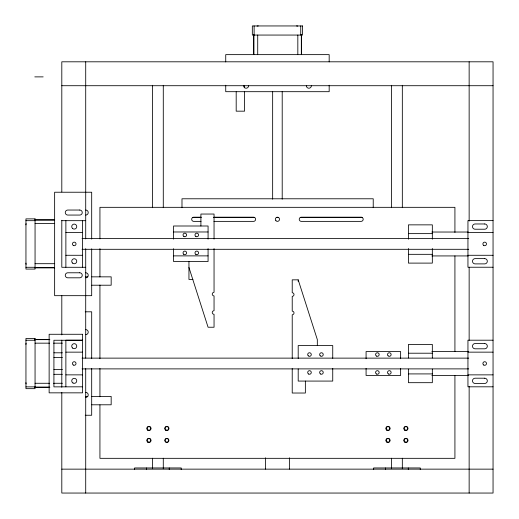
<?xml version="1.0" encoding="UTF-8"?>
<svg xmlns="http://www.w3.org/2000/svg" width="519" height="519" viewBox="0 0 519 519"><rect width="100%" height="100%" fill="white"/><g stroke="black" fill="none" stroke-linecap="round" stroke-linejoin="round"><path stroke-width="0.78" d="M34.792 76.877L43.161 76.877M61.806 85.713L493.05 85.713M201.028 217.189L193.762 217.189A2.089 2.089 0 0 0 191.673 219.278A2.089 2.089 0 0 0 193.762 221.373L201.028 221.373M213.951 217.189L253.525 217.189A2.089 2.089 0 0 1 255.614 219.278A2.089 2.089 0 0 1 253.525 221.373L213.951 221.373M201.21 217.604L193.944 217.604A2.089 2.089 0 0 1 192.893 217.325M213.322 217.604L253.7 217.604A2.089 2.089 0 0 0 254.751 217.325M35.058 219.809L54.359 219.809M34.715 220.075L54.638 220.075M25.95 220.672L35.058 220.672M61.806 220.672L85.713 220.672M493.05 220.62L467.95 220.62L467.95 267.233L493.05 267.233M35.058 223.585L54.359 223.585M173.534 231.974L208.074 231.974M431.905 232.032L468.333 232.032M65.874 232.57L82.605 232.57M467.95 232.57L493.05 232.57M408.434 233.628L432.333 233.628M82.041 238.545L468.761 238.545M82.041 249.302L468.761 249.302M408.434 254.329L432.333 254.329M65.874 255.283L82.605 255.283M467.95 255.283L493.05 255.283M173.534 255.88L208.074 255.88M431.905 255.932L468.333 255.932M35.058 263.691L54.359 263.691M25.95 267.291L35.058 267.291M85.713 267.291L61.806 267.291L61.806 220.277M35.058 267.473L54.359 267.473M34.715 267.888L54.638 267.888M85.376 276.848L87.795 276.848M91.824 276.848L111.17 276.848L111.17 285.216L91.824 285.216M192.938 279.423L188.948 279.423L188.948 261.498M317.323 345.576L317.323 339.601L298.198 279.838L292.223 279.838L292.223 292.761A1.791 1.791 0 0 1 294.014 294.558A1.791 1.791 0 0 1 292.223 296.349L292.223 311.173A1.791 1.791 0 0 1 294.014 312.963A1.791 1.791 0 0 1 292.223 314.754L292.223 358.558M85.226 311.809L91.688 311.809L91.688 358.681M35.058 339.387L49.532 339.387M34.715 339.653L49.856 339.653M82.605 340.198L65.874 340.198L65.874 386.811M493.05 340.198L467.95 340.198L467.95 386.811L493.05 386.811M25.95 340.25L35.058 340.25M82.605 340.256L53.918 340.256L53.918 386.869L82.605 386.811M35.058 343.163L49.532 343.163M53.554 343.163L62.397 343.163M431.905 351.61L468.333 351.61M65.874 352.148L82.605 352.148M467.95 352.148L493.05 352.148M53.918 352.803L62.39 352.803M408.434 353.212L432.333 353.212M53.918 357.585L62.39 357.585M82.041 358.129L468.761 358.129M82.041 368.886L468.761 368.886M53.918 369.534L62.39 369.534M408.434 373.914L432.333 373.914M53.918 374.316L62.39 374.316M65.874 374.861L82.605 374.861M467.95 374.861L493.05 374.861M431.905 375.516L468.333 375.516M35.058 383.275L49.532 383.275M53.554 383.275L62.397 383.275M25.95 386.869L35.058 386.869M35.058 387.051L49.532 387.051M34.715 387.466L49.856 387.466M85.376 396.432L87.795 396.432M91.824 396.432L111.17 396.432L111.17 404.794L91.824 404.794M85.226 415.252L91.688 415.252L91.688 368.38M61.806 469.144L493.05 469.144M188.948 267.473L208.074 327.236L214.049 327.236L214.049 314.306A1.791 1.791 0 0 1 212.258 312.516A1.791 1.791 0 0 1 214.049 310.725L214.049 295.901A1.791 1.791 0 0 1 212.258 294.111A1.791 1.791 0 0 1 214.049 292.314L214.049 248.575M469.144 61.806L469.144 221.088M469.144 267.298L469.144 340.256M469.144 386.46L469.144 493.05M454.923 232.428L454.923 207.328L99.933 207.328L99.933 238.902M454.923 255.906L454.923 351.454M454.923 375.743L454.923 458.329L99.933 458.329L99.933 404.891M432.333 239.201L432.333 224.857L408.434 224.857L408.434 239.201M432.333 248.517L432.333 263.107L408.434 263.107L408.434 248.517M432.333 357.98L432.333 344.434L408.434 344.434L408.434 357.98M432.333 369.139L432.333 382.685L408.434 382.685L408.434 369.139M420.26 469.572L420.26 467.95L373.648 467.95L373.648 469.572M408.31 467.95L408.31 469.572M402.329 85.285L402.329 207.704M402.329 458.219L402.329 468.761M400.629 358.726L400.629 351.551L366.083 351.551L366.083 358.726M400.629 368.367L400.629 375.458L366.083 375.458L366.083 368.367M391.573 85.285L391.573 207.704M391.573 458.219L391.573 468.761M385.598 467.95L385.598 469.572M373.226 207.684L373.226 198.783L181.987 198.783L181.987 207.684M332.737 358.324L332.737 345.576L298.198 345.576L298.198 358.486M332.737 368.412L332.737 381.076L298.198 381.076L298.198 368.977M329.176 61.884L329.176 54.638L225.733 54.638L225.733 61.923M329.176 85.226L329.176 91.688L225.733 91.688L225.733 85.226M305.367 381.076L305.367 393.026L292.223 393.026L292.223 368.639M301.604 35.058L301.604 54.359M301.331 34.715L301.331 54.638M300.735 25.95L300.735 35.058M298.198 279.838L298.198 281.454M297.828 35.058L297.828 54.359M289.381 457.803L289.381 469.144M282.206 91.539L282.206 199.186M272.65 91.539L272.65 199.186M265.475 457.803L265.475 469.144M257.716 35.058L257.716 54.359M254.122 25.95L254.122 35.058M253.94 35.058L253.94 54.359M253.525 34.715L253.525 54.638M244.559 85.376L244.559 87.795M244.559 91.824L244.559 111.17L236.19 111.17L236.19 91.824M214.049 239.09L214.049 214.042L200.905 214.042L200.905 225.999M208.074 239.142L208.074 225.999L173.534 225.999L173.534 239.142M208.074 248.588L208.074 261.498L173.534 261.498L173.534 248.705M181.209 469.572L181.209 467.95L134.596 467.95L134.596 469.572M169.259 467.95L169.259 469.572M163.284 85.285L163.284 207.704M163.284 458.219L163.284 468.761M152.528 85.285L152.528 207.704M152.528 458.219L152.528 468.761M146.553 467.95L146.553 469.572M99.933 248.62L99.933 276.958M99.933 285.054L99.933 358.739M99.933 368.451L99.933 396.795M91.688 239.103L91.688 192.231L54.638 192.231L54.638 295.674L91.688 295.674L91.688 248.802M85.713 61.806L85.713 238.922M85.713 248.653L85.713 358.091M85.713 368.626L85.713 493.05M82.605 220.62L82.605 267.233M65.874 220.62L65.874 267.233M61.806 191.907L61.806 61.806L493.05 61.806L493.05 493.05L61.806 493.05L61.806 392.422M61.806 295.668L61.806 334.885M61.806 340.185L61.806 387.271M85.713 210.039A2.511 2.511 0 0 1 88.224 212.55A2.511 2.511 0 0 1 85.713 215.061M85.713 272.786A2.511 2.511 0 0 1 88.224 275.297A2.511 2.511 0 0 1 85.713 277.808M25.95 224.857A4.781 4.781 0 0 1 26.112 223.618M26.112 264.34A4.781 4.781 0 0 1 25.95 263.107M85.713 392.364A2.511 2.511 0 0 1 88.224 394.875A2.511 2.511 0 0 1 85.713 397.385M85.713 329.617A2.511 2.511 0 0 1 88.224 332.128A2.511 2.511 0 0 1 85.713 334.638M25.95 344.434A4.781 4.781 0 0 1 26.112 343.202M26.112 383.924A4.781 4.781 0 0 1 25.95 382.685M300.469 217.325A2.089 2.089 0 0 0 301.513 217.604L361.276 217.604A2.089 2.089 0 0 0 362.32 217.325M278.651 217.325A2.089 2.089 0 0 1 276.562 217.325M311.368 85.713A2.511 2.511 0 0 1 308.857 88.224A2.511 2.511 0 0 1 306.346 85.713M248.62 85.713A2.511 2.511 0 0 1 246.116 88.224A2.511 2.511 0 0 1 243.606 85.713M296.55 25.95A4.781 4.781 0 0 1 297.789 26.112M257.067 26.112A4.781 4.781 0 0 1 258.306 25.95M302.532 25.95L252.331 25.95L252.331 35.058L302.532 35.058L302.532 25.95M79.738 210.039L67.781 210.039A2.511 2.511 0 0 0 65.271 212.55A2.511 2.511 0 0 0 67.781 215.061L79.738 215.061A2.511 2.511 0 0 0 82.249 212.55A2.511 2.511 0 0 0 79.738 210.039M361.094 217.189L301.331 217.189A2.089 2.089 0 0 0 299.242 219.278A2.089 2.089 0 0 0 301.331 221.373L361.094 221.373A2.089 2.089 0 0 0 363.19 219.278A2.089 2.089 0 0 0 361.094 217.189M35.058 218.882L25.95 218.882L25.95 269.082L35.058 269.082L35.058 218.882M484.681 223.968L475.119 223.968A2.627 2.627 0 0 0 472.491 226.595A2.627 2.627 0 0 0 475.119 229.223L484.681 229.223A2.627 2.627 0 0 0 487.315 226.595A2.627 2.627 0 0 0 484.681 223.968M484.681 258.624L475.119 258.624A2.627 2.627 0 0 0 472.491 261.258A2.627 2.627 0 0 0 475.119 263.886L484.681 263.886A2.627 2.627 0 0 0 487.315 261.258A2.627 2.627 0 0 0 484.681 258.624M79.738 272.786L67.781 272.786A2.511 2.511 0 0 0 65.271 275.297A2.511 2.511 0 0 0 67.781 277.808L79.738 277.808A2.511 2.511 0 0 0 82.249 275.297A2.511 2.511 0 0 0 79.738 272.786M82.605 334.275L49.136 334.275L49.136 392.844L82.605 392.844L82.605 334.275M35.058 338.459L25.95 338.459L25.95 388.66L35.058 388.66L35.058 338.459M484.681 343.546L475.119 343.546A2.627 2.627 0 0 0 472.491 346.173A2.627 2.627 0 0 0 475.119 348.807L484.681 348.807A2.627 2.627 0 0 0 487.315 346.173A2.627 2.627 0 0 0 484.681 343.546M484.681 378.208L475.119 378.208A2.627 2.627 0 0 0 472.491 380.836A2.627 2.627 0 0 0 475.119 383.463L484.681 383.463A2.627 2.627 0 0 0 487.315 380.836A2.627 2.627 0 0 0 484.681 378.208M73.309 365.039A1.791 1.791 0 0 0 76.027 363.547A1.791 1.791 0 0 0 73.38 361.931A1.791 1.791 0 0 0 73.309 365.039M72.511 347.996A2.511 2.511 0 0 0 76.676 346.757A2.511 2.511 0 0 0 73.523 343.766A2.511 2.511 0 0 0 72.511 347.996M72.984 383.009A2.511 2.511 0 0 0 76.747 380.836A2.511 2.511 0 0 0 72.984 378.662A2.511 2.511 0 0 0 72.984 383.009M73.309 245.455A1.791 1.791 0 0 0 76.027 243.969A1.791 1.791 0 0 0 73.38 242.354A1.791 1.791 0 0 0 73.309 245.455M72.511 228.418A2.511 2.511 0 0 0 76.676 227.179A2.511 2.511 0 0 0 73.523 224.189A2.511 2.511 0 0 0 72.511 228.418M72.465 263.029A2.511 2.511 0 0 0 76.663 261.907A2.511 2.511 0 0 0 73.588 258.832A2.511 2.511 0 0 0 72.465 263.029M483.753 365.039A1.791 1.791 0 0 0 486.478 363.547A1.791 1.791 0 0 0 483.825 361.931A1.791 1.791 0 0 0 483.753 365.039M483.753 245.455A1.791 1.791 0 0 0 486.478 243.969A1.791 1.791 0 0 0 483.825 242.354A1.791 1.791 0 0 0 483.753 245.455M165.49 430.017A2.089 2.089 0 0 0 168.922 428.856A2.089 2.089 0 0 0 166.197 426.469A2.089 2.089 0 0 0 165.49 430.017M147.896 430.257A2.089 2.089 0 0 0 151.029 428.447A2.089 2.089 0 0 0 147.896 426.637A2.089 2.089 0 0 0 147.896 430.257M165.438 441.831A2.018 2.018 0 0 0 168.818 440.923A2.018 2.018 0 0 0 166.346 438.451A2.018 2.018 0 0 0 165.438 441.831M147.896 442.207A2.089 2.089 0 0 0 151.029 440.397A2.089 2.089 0 0 0 147.896 438.594A2.089 2.089 0 0 0 147.896 442.207M386.94 430.257A2.089 2.089 0 0 0 390.08 428.447A2.089 2.089 0 0 0 386.94 426.637A2.089 2.089 0 0 0 386.94 430.257M404.891 430.225A2.05 2.05 0 0 0 407.966 428.447A2.05 2.05 0 0 0 404.891 426.67A2.05 2.05 0 0 0 404.891 430.225M404.444 441.877A2.089 2.089 0 0 0 407.934 440.942A2.089 2.089 0 0 0 405.378 438.386A2.089 2.089 0 0 0 404.444 441.877M386.512 441.877A2.089 2.089 0 0 0 390.003 440.942A2.089 2.089 0 0 0 387.446 438.386A2.089 2.089 0 0 0 386.512 441.877M275.952 220.757A2.089 2.089 0 0 0 279.449 219.822A2.089 2.089 0 0 0 276.887 217.26A2.089 2.089 0 0 0 275.952 220.757M320.444 373.959A1.791 1.791 0 0 0 323.233 372.59A1.791 1.791 0 0 0 320.651 370.858A1.791 1.791 0 0 0 320.444 373.959M308.597 374.024A1.791 1.791 0 0 0 311.283 372.467A1.791 1.791 0 0 0 308.597 370.916A1.791 1.791 0 0 0 308.597 374.024M320.191 355.82A1.791 1.791 0 0 0 323.181 354.99A1.791 1.791 0 0 0 320.963 352.816A1.791 1.791 0 0 0 320.191 355.82M308.221 355.807A1.791 1.791 0 0 0 311.225 355.002A1.791 1.791 0 0 0 309.026 352.81A1.791 1.791 0 0 0 308.221 355.807M405.002 429.992A1.791 1.791 0 0 0 407.707 428.467A1.791 1.791 0 0 0 405.034 426.884A1.791 1.791 0 0 0 405.002 429.992M386.804 429.797A1.791 1.791 0 0 0 389.75 428.798A1.791 1.791 0 0 0 387.408 426.748A1.791 1.791 0 0 0 386.804 429.797M387.09 441.954A1.791 1.791 0 0 0 389.782 440.397A1.791 1.791 0 0 0 387.09 438.847A1.791 1.791 0 0 0 387.09 441.954M405.021 441.954A1.791 1.791 0 0 0 407.707 440.397A1.791 1.791 0 0 0 405.021 438.847A1.791 1.791 0 0 0 405.021 441.954M165.957 429.992A1.791 1.791 0 0 0 168.662 428.467A1.791 1.791 0 0 0 165.989 426.884A1.791 1.791 0 0 0 165.957 429.992M147.759 429.797A1.791 1.791 0 0 0 150.698 428.798A1.791 1.791 0 0 0 148.363 426.748A1.791 1.791 0 0 0 147.759 429.797M148.045 441.954A1.791 1.791 0 0 0 150.731 440.397A1.791 1.791 0 0 0 148.045 438.847A1.791 1.791 0 0 0 148.045 441.954M165.6 441.669A1.791 1.791 0 0 0 168.604 440.865A1.791 1.791 0 0 0 166.404 438.665A1.791 1.791 0 0 0 165.6 441.669M183.648 254.239A1.791 1.791 0 0 0 186.587 253.24A1.791 1.791 0 0 0 184.251 251.196A1.791 1.791 0 0 0 183.648 254.239M195.884 254.44A1.791 1.791 0 0 0 198.576 252.889A1.791 1.791 0 0 0 195.884 251.339A1.791 1.791 0 0 0 195.884 254.44M183.914 236.502A1.791 1.791 0 0 0 186.619 234.977A1.791 1.791 0 0 0 183.947 233.401A1.791 1.791 0 0 0 183.914 236.502M195.884 236.515A1.791 1.791 0 0 0 198.576 234.964A1.791 1.791 0 0 0 195.884 233.407A1.791 1.791 0 0 0 195.884 236.515M388.076 355.82A1.791 1.791 0 0 0 391.073 354.99A1.791 1.791 0 0 0 388.854 352.816A1.791 1.791 0 0 0 388.076 355.82M388.335 373.959A1.791 1.791 0 0 0 391.125 372.59A1.791 1.791 0 0 0 388.543 370.858A1.791 1.791 0 0 0 388.335 373.959M376.483 374.024A1.791 1.791 0 0 0 379.175 372.467A1.791 1.791 0 0 0 376.483 370.916A1.791 1.791 0 0 0 376.483 374.024M376.483 356.092A1.791 1.791 0 0 0 379.175 354.542A1.791 1.791 0 0 0 376.483 352.991A1.791 1.791 0 0 0 376.483 356.092"/></g></svg>
